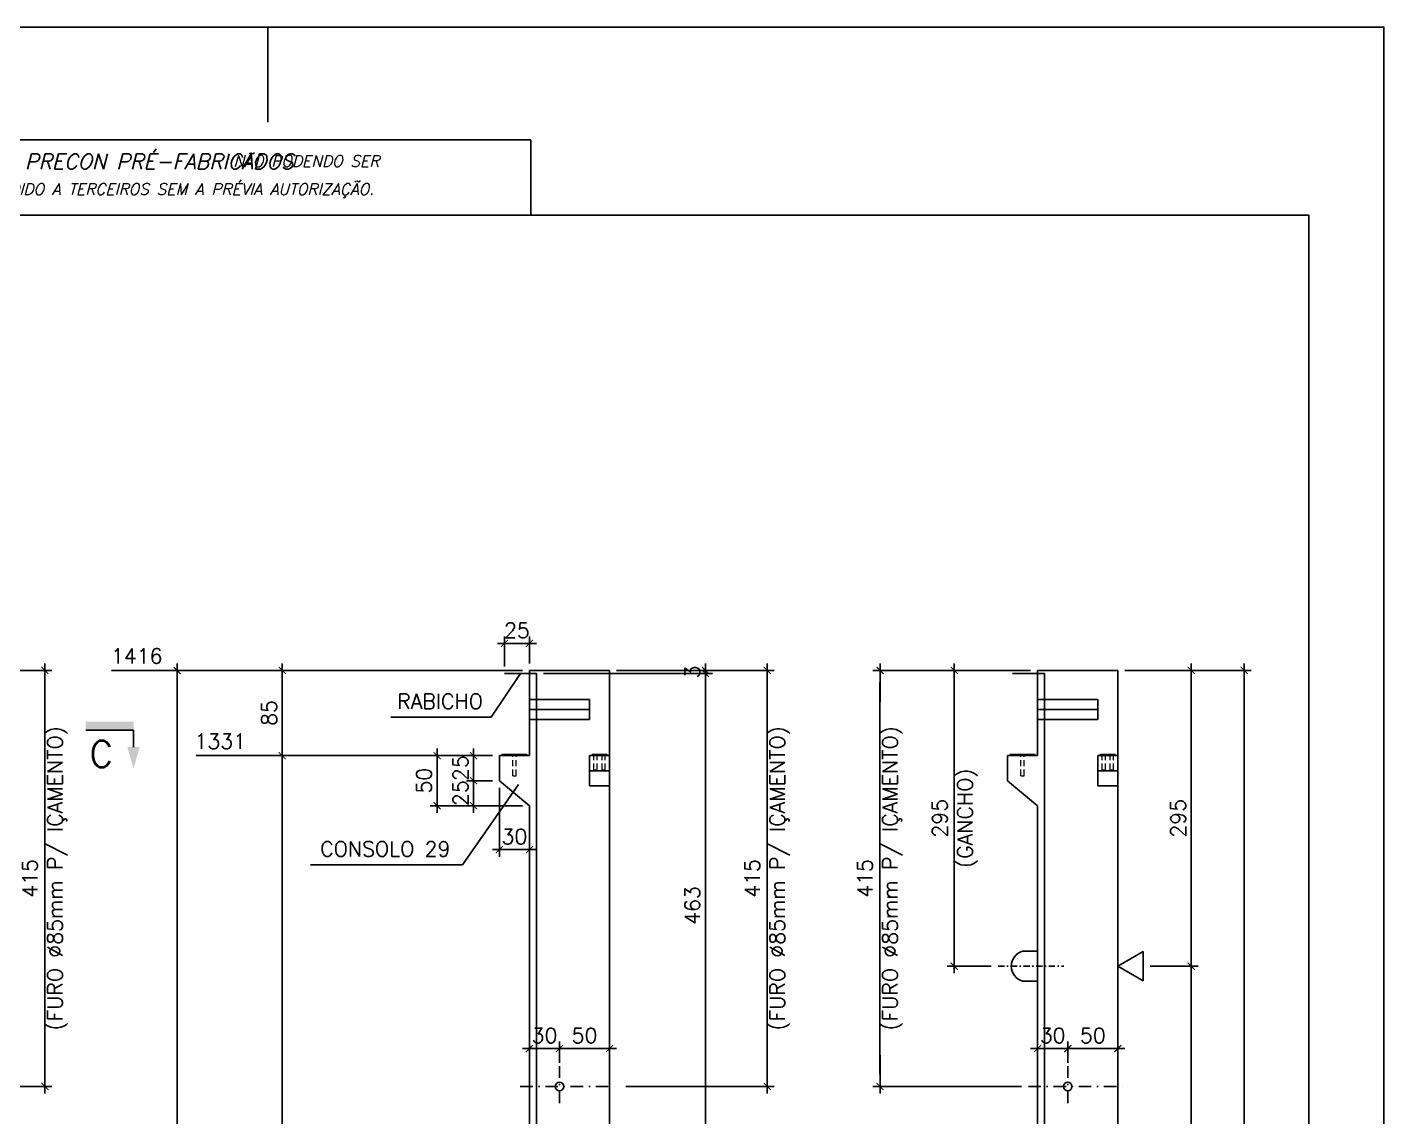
# Model space of a CAD drawing. Header units: centimetres. Extents: x 1658 to 19651, y 8294 to 11444.
# Drawn here: x 2532 to 3886, y 10357 to 11444 of the extents above; entities that cross this region are included whole.
import ezdxf

# ---------------------------------------------------------------- set-up
doc = ezdxf.new("R2010")
doc.units = ezdxf.units.CM
doc.header["$LTSCALE"] = 50
doc.header["$MEASUREMENT"] = 0
doc.header["$PDMODE"] = 67
for name, pattern in [('DASHDOT', [1, 0.5, -0.25, 0, -0.25]), ('DASHED', [0.75, 0.5, -0.25]), ('HIDDEN', [0.375, 0.25, -0.125])]:
    doc.linetypes.add(name, pattern=pattern)
doc.layers.add('10 TRACEJADO', color=1, linetype='DASHED', lineweight=13)
for name, color, linetype in [('COTAS-PRECON', 1, 'Continuous'), ('FORMATO-PRECON', 2, 'Continuous'), ('HACHURAS-PRECON', 1, 'Continuous'), ('IND- CORTE-PRECON', 4, 'Continuous'), ('LINHA CENTRO-PRECON', 1, 'DASHDOT'), ('LINHA-01-PRECON', 1, 'Continuous'), ('LINHA-02-PRECON', 2, 'Continuous'), ('LINHA-03-PRECON', 3, 'Continuous'), ('LINHA-04-PRECON', 4, 'Continuous'), ('TEXTO-35-PRECON', 5, 'Continuous')]:
    doc.layers.add(name, color=color, linetype=linetype)
doc.styles.add('ROMANS', font='ROMANS.SHX', dxfattribs={"oblique": 15, "height": 3})
doc.styles.get("Standard").update_dxf_attribs({"font": 'romans.shx'})
doc.dimstyles.new('ESC75-75', dxfattribs={"dimscale": 0, "dimtxt": 15, "dimasz": 7, "dimexe": 7, "dimexo": 7, "dimgap": 5.5, "dimtad": 1, "dimdec": 1, "dimdsep": 46, "dimtxsty": 'Standard', "dimblk": 'ARCHTICK', "dimcen": 0.1, "dimdle": 7, "dimclrd": 256, "dimclre": 256, "dimclrt": 2, "dimadec": 0, "dimazin": 0, "dimtfac": 1, "dimtdec": 1, "dimtix": 1, "dimtmove": 2, "dimatfit": 3, "dimfxl": 1, "dimarcsym": 0})

# ---------------------------------------------------------------- blocks, each defined once
blk = doc.blocks.new('A$C2E607E54')
at = {"layer": 'FORMATO-PRECON', "color": 6}
blk.add_line((1835, 4050), (685, 4050), dxfattribs=at)
at = {"layer": 'FORMATO-PRECON'}
for points in [[(0, 4200), (2970, 4200), (2970, 0), (0, 0)], [(685, 3950), (1835, 3950), (1835, 4050), (685, 4050)]]:
    blk.add_lwpolyline(points, close=True, dxfattribs=at)
blk.add_lwpolyline([(1485, 4200), (1485, 4073.6)], dxfattribs=at)
at = {"layer": 'FORMATO-PRECON', "color": 6}
blk.add_lwpolyline([(100, 3950), (2870, 3950), (2870, 100), (100, 100)], close=True, dxfattribs=at)
at = {"layer": 'FORMATO-PRECON', "style": 'ROMANS', "oblique": 15}
for s, p in [('ESTE DESENHO É DE PROPRIEDADE DA                            NÃO PODENDO SER', (700.8, 4014.4)), ('COPIADO PARCIAL OU TOTALMENTE, NEM CEDIDO A TERCEIROS SEM A PRÉVIA AUTORIZAÇÃO.', (700.8, 3977))]:
    blk.add_text(s, height=15, dxfattribs=at).set_placement(p)
at = {"layer": 'FORMATO-PRECON', "color": 3, "style": 'ROMANS', "oblique": 15}
blk.add_text('PRECON PRÉ-FABRICADOS', height=20, dxfattribs=at).set_placement((1162, 4011.3))
blk = doc.blocks.new('_ArchTick')
at = {"color": 0, "linetype": 'ByBlock', "const_width": 0.15}
blk.add_lwpolyline([(-0.5, -0.5), (0.5, 0.5)], dxfattribs=at)
blk = doc.blocks.new('*D99')
at = {"layer": 'COTAS-PRECON', "lineweight": -2, "transparency": 16777216}
for p, q in [((2786.6, 10809.3), (2786.6, 10710.3)), ((3026.3, 10802.3), (2779.6, 10802.3)), ((2996.3, 10717.3), (2779.6, 10717.3))]:
    blk.add_line(p, q, dxfattribs=at)
at = {"layer": 'Defpoints', "color": 0, "transparency": 16777216}
for p in [(3033.3, 10802.3), (2786.6, 10717.3), (3003.3, 10717.3)]:
    blk.add_point(p, dxfattribs=at)
at = {"layer": 'COTAS-PRECON', "lineweight": -2, "transparency": 16777216, "xscale": 7, "yscale": 7, "zscale": 7}
for p, rotation in [((2786.6, 10802.3), 90), ((2786.6, 10717.3), 270)]:
    blk.add_blockref('_ArchTick', p, dxfattribs=dict(at, rotation=rotation))
at = {"layer": 'COTAS-PRECON', "color": 2, "transparency": 16777216, "insert": (2773.6, 10759.8), "char_height": 15, "attachment_point": 5, "rotation": 90}
blk.add_mtext('85', dxfattribs=at)
blk = doc.blocks.new('*D100')
at = {"layer": 'COTAS-PRECON', "lineweight": -2, "transparency": 16777216}
for p, q in [((2786.6, 10724.3), (2786.6, 9379.3)), ((2996.3, 10717.3), (2779.6, 10717.3)), ((3026.3, 9386.3), (2779.6, 9386.3))]:
    blk.add_line(p, q, dxfattribs=at)
at = {"layer": 'Defpoints', "color": 0, "transparency": 16777216}
for p in [(3003.3, 10717.3), (2786.6, 9386.3), (3033.3, 9386.3)]:
    blk.add_point(p, dxfattribs=at)
at = {"layer": 'COTAS-PRECON', "lineweight": -2, "transparency": 16777216, "xscale": 7, "yscale": 7, "zscale": 7}
for p, rotation in [((2786.6, 10717.3), 90), ((2786.6, 9386.3), 270)]:
    blk.add_blockref('_ArchTick', p, dxfattribs=dict(at, rotation=rotation))
at = {"layer": 'COTAS-PRECON', "color": 2, "transparency": 16777216, "insert": (2773.6, 10051.8), "char_height": 15, "attachment_point": 5, "rotation": 90}
blk.add_mtext('1331', dxfattribs=at)
blk = doc.blocks.new('*D101')
at = {"layer": 'COTAS-PRECON', "lineweight": -2, "transparency": 16777216}
for p, q in [((3208.9, 10802.3), (3208.9, 10809.3)), ((3047.3, 10799.3), (3215.9, 10799.3)), ((3120.3, 10802.3), (3215.9, 10802.3)), ((3208.9, 10802.3), (3208.9, 10799.3)), ((3208.9, 10799.3), (3208.9, 10792.3))]:
    blk.add_line(p, q, dxfattribs=at)
at = {"layer": 'Defpoints', "color": 0, "transparency": 16777216}
for p in [(3040.3, 10799.3), (3113.3, 10802.3), (3208.9, 10799.3)]:
    blk.add_point(p, dxfattribs=at)
at = {"layer": 'COTAS-PRECON', "lineweight": -2, "transparency": 16777216, "xscale": 7, "yscale": 7, "zscale": 7}
for p, rotation in [((3208.9, 10802.3), 270), ((3208.9, 10799.3), 90)]:
    blk.add_blockref('_ArchTick', p, dxfattribs=dict(at, rotation=rotation))
at = {"layer": 'COTAS-PRECON', "color": 2, "transparency": 16777216, "insert": (3195.9, 10800.8), "char_height": 15, "attachment_point": 5, "rotation": 90}
blk.add_mtext('3', dxfattribs=at)
blk = doc.blocks.new('*D102')
at = {"layer": 'COTAS-PRECON', "lineweight": -2, "transparency": 16777216}
for p, q in [((3208.9, 10806.3), (3208.9, 10329.3)), ((3047.3, 10799.3), (3215.9, 10799.3)), ((3047.3, 10336.3), (3215.9, 10336.3))]:
    blk.add_line(p, q, dxfattribs=at)
at = {"layer": 'Defpoints', "color": 0, "transparency": 16777216}
for p in [(3040.3, 10799.3), (3040.3, 10336.3), (3208.9, 10336.3)]:
    blk.add_point(p, dxfattribs=at)
at = {"layer": 'COTAS-PRECON', "lineweight": -2, "transparency": 16777216, "xscale": 7, "yscale": 7, "zscale": 7}
for p, rotation in [((3208.9, 10799.3), 90), ((3208.9, 10336.3), 270)]:
    blk.add_blockref('_ArchTick', p, dxfattribs=dict(at, rotation=rotation))
at = {"layer": 'COTAS-PRECON', "color": 2, "transparency": 16777216, "insert": (3195.9, 10567.8), "char_height": 15, "attachment_point": 5, "rotation": 90}
blk.add_mtext('463', dxfattribs=at)
blk = doc.blocks.new('*D106')
at = {"layer": 'COTAS-PRECON', "lineweight": -2, "transparency": 16777216}
for p, q in [((2977.5, 10717.3), (2977.5, 10724.3)), ((2996.3, 10717.3), (2970.5, 10717.3)), ((2977.5, 10717.3), (2977.5, 10692.3)), ((2996.3, 10692.3), (2970.5, 10692.3)), ((2977.5, 10692.3), (2977.5, 10685.3))]:
    blk.add_line(p, q, dxfattribs=at)
at = {"layer": 'Defpoints', "color": 0, "transparency": 16777216}
for p in [(3003.3, 10717.3), (2977.5, 10692.3), (3003.3, 10692.3)]:
    blk.add_point(p, dxfattribs=at)
at = {"layer": 'COTAS-PRECON', "lineweight": -2, "transparency": 16777216, "xscale": 7, "yscale": 7, "zscale": 7}
for p, rotation in [((2977.5, 10717.3), 270), ((2977.5, 10692.3), 90)]:
    blk.add_blockref('_ArchTick', p, dxfattribs=dict(at, rotation=rotation))
at = {"layer": 'COTAS-PRECON', "color": 2, "transparency": 16777216, "insert": (2964.5, 10704.8), "char_height": 15, "attachment_point": 5, "rotation": 90}
blk.add_mtext('25', dxfattribs=at)
blk = doc.blocks.new('*D107')
at = {"layer": 'COTAS-PRECON', "lineweight": -2, "transparency": 16777216}
for p, q in [((2977.5, 10692.3), (2977.5, 10699.3)), ((2996.3, 10692.3), (2970.5, 10692.3)), ((2977.5, 10692.3), (2977.5, 10667.3)), ((3026.3, 10667.3), (2970.5, 10667.3)), ((2977.5, 10667.3), (2977.5, 10660.3))]:
    blk.add_line(p, q, dxfattribs=at)
at = {"layer": 'Defpoints', "color": 0, "transparency": 16777216}
for p in [(3003.3, 10692.3), (2977.5, 10667.3), (3033.3, 10667.3)]:
    blk.add_point(p, dxfattribs=at)
at = {"layer": 'COTAS-PRECON', "lineweight": -2, "transparency": 16777216, "xscale": 7, "yscale": 7, "zscale": 7}
for p, rotation in [((2977.5, 10692.3), 270), ((2977.5, 10667.3), 90)]:
    blk.add_blockref('_ArchTick', p, dxfattribs=dict(at, rotation=rotation))
at = {"layer": 'COTAS-PRECON', "color": 2, "transparency": 16777216, "insert": (2964.5, 10679.8), "char_height": 15, "attachment_point": 5, "rotation": 90}
blk.add_mtext('25', dxfattribs=at)
blk = doc.blocks.new('*D108')
at = {"layer": 'COTAS-PRECON', "lineweight": -2, "transparency": 16777216}
for p, q in [((2941.2, 10724.3), (2941.2, 10660.3)), ((2996.3, 10717.3), (2934.2, 10717.3)), ((3026.3, 10667.3), (2934.2, 10667.3))]:
    blk.add_line(p, q, dxfattribs=at)
at = {"layer": 'Defpoints', "color": 0, "transparency": 16777216}
for p in [(3003.3, 10717.3), (2941.2, 10667.3), (3033.3, 10667.3)]:
    blk.add_point(p, dxfattribs=at)
at = {"layer": 'COTAS-PRECON', "lineweight": -2, "transparency": 16777216, "xscale": 7, "yscale": 7, "zscale": 7}
for p, rotation in [((2941.2, 10717.3), 90), ((2941.2, 10667.3), 270)]:
    blk.add_blockref('_ArchTick', p, dxfattribs=dict(at, rotation=rotation))
at = {"layer": 'COTAS-PRECON', "color": 2, "transparency": 16777216, "insert": (2928.2, 10692.3), "char_height": 15, "attachment_point": 5, "rotation": 90}
blk.add_mtext('50', dxfattribs=at)
blk = doc.blocks.new('*D109')
at = {"layer": 'COTAS-PRECON', "lineweight": -2, "transparency": 16777216}
for p, q in [((3003.3, 10685.3), (3003.3, 10616.5)), ((3003.3, 10623.5), (2996.3, 10623.5)), ((3003.3, 10623.5), (3033.3, 10623.5)), ((3033.3, 10623.5), (3040.3, 10623.5))]:
    blk.add_line(p, q, dxfattribs=at)
at = {"layer": 'Defpoints', "color": 0, "transparency": 16777216}
for p in [(3003.3, 10692.3), (3033.3, 10623.5), (3033.3, 10623.5)]:
    blk.add_point(p, dxfattribs=at)
at = {"layer": 'COTAS-PRECON', "lineweight": -2, "transparency": 16777216, "xscale": 7, "yscale": 7, "zscale": 7}
blk.add_blockref('_ArchTick', (3003.3, 10623.5), dxfattribs=at)
at = {"layer": 'COTAS-PRECON', "lineweight": -2, "transparency": 16777216, "xscale": 7, "yscale": 7, "zscale": 7, "rotation": 180}
blk.add_blockref('_ArchTick', (3033.3, 10623.5), dxfattribs=at)
at = {"layer": 'COTAS-PRECON', "color": 2, "transparency": 16777216, "insert": (3018.3, 10636.5), "char_height": 15, "attachment_point": 5}
blk.add_mtext('30', dxfattribs=at)
blk = doc.blocks.new('*D110')
at = {"layer": 'COTAS-PRECON', "lineweight": -2, "transparency": 16777216}
blk.add_line((2779.6, 10717.3), (2700.6, 10717.3), dxfattribs=at)
at = {"layer": 'Defpoints', "color": 0, "transparency": 16777216}
for p in [(2700.6, 10717.3), (2786.6, 10717.3), (3073.3, 9386.3)]:
    blk.add_point(p, dxfattribs=at)
at = {"layer": 'COTAS-PRECON', "color": 2, "transparency": 16777216, "insert": (2724.8, 10731.6), "char_height": 15, "attachment_point": 5}
blk.add_mtext('1331', dxfattribs=at)
blk = doc.blocks.new('*D114')
at = {"layer": 'COTAS-PRECON', "lineweight": -2, "transparency": 16777216}
for p, q in [((3008.3, 10806.3), (3008.3, 10836.2)), ((3033.3, 10809.3), (3033.3, 10836.2)), ((3008.3, 10829.2), (3001.3, 10829.2)), ((3008.3, 10829.2), (3033.3, 10829.2)), ((3033.3, 10829.2), (3040.3, 10829.2))]:
    blk.add_line(p, q, dxfattribs=at)
at = {"layer": 'Defpoints', "color": 0, "transparency": 16777216}
for p in [(3033.3, 10829.2), (3008.3, 10799.3), (3033.3, 10802.3)]:
    blk.add_point(p, dxfattribs=at)
at = {"layer": 'COTAS-PRECON', "lineweight": -2, "transparency": 16777216, "xscale": 7, "yscale": 7, "zscale": 7}
blk.add_blockref('_ArchTick', (3008.3, 10829.2), dxfattribs=at)
at = {"layer": 'COTAS-PRECON', "lineweight": -2, "transparency": 16777216, "xscale": 7, "yscale": 7, "zscale": 7, "rotation": 180}
blk.add_blockref('_ArchTick', (3033.3, 10829.2), dxfattribs=at)
at = {"layer": 'COTAS-PRECON', "color": 2, "transparency": 16777216, "insert": (3020.8, 10842.2), "char_height": 15, "attachment_point": 5}
blk.add_mtext('25', dxfattribs=at)
blk = doc.blocks.new('*D115')
at = {"layer": 'COTAS-PRECON', "lineweight": -2, "transparency": 16777216}
for p, q in [((2681.7, 10809.3), (2681.7, 9379.3)), ((3026.3, 10802.3), (2674.7, 10802.3)), ((3026.3, 9386.3), (2674.7, 9386.3))]:
    blk.add_line(p, q, dxfattribs=at)
at = {"layer": 'Defpoints', "color": 0, "transparency": 16777216}
for p in [(3033.3, 10802.3), (2681.7, 9386.3), (3033.3, 9386.3)]:
    blk.add_point(p, dxfattribs=at)
at = {"layer": 'COTAS-PRECON', "lineweight": -2, "transparency": 16777216, "xscale": 7, "yscale": 7, "zscale": 7}
for p, rotation in [((2681.7, 10802.3), 90), ((2681.7, 9386.3), 270)]:
    blk.add_blockref('_ArchTick', p, dxfattribs=dict(at, rotation=rotation))
at = {"layer": 'COTAS-PRECON', "color": 2, "transparency": 16777216, "insert": (2668.7, 10094.3), "char_height": 15, "attachment_point": 5, "rotation": 90}
blk.add_mtext('1416', dxfattribs=at)
blk = doc.blocks.new('*D116')
at = {"layer": 'COTAS-PRECON', "lineweight": -2, "transparency": 16777216}
blk.add_line((2674.7, 10802.3), (2616.3, 10802.3), dxfattribs=at)
at = {"layer": 'Defpoints', "color": 0, "transparency": 16777216}
for p in [(2616.3, 10802.3), (2681.7, 10802.3), (3073.3, 9386.3)]:
    blk.add_point(p, dxfattribs=at)
at = {"layer": 'COTAS-PRECON', "color": 2, "transparency": 16777216, "insert": (2641.5, 10816.6), "char_height": 15, "attachment_point": 5}
blk.add_mtext('1416', dxfattribs=at)
blk = doc.blocks.new('IND-CORTE-')
at = {"layer": 'IND- CORTE-PRECON', "color": 1}
for p, q in [((-11.2, 63.5), (-33.6, 63.5)), ((-11.2, 0), (-11.2, 63.5))]:
    blk.add_line(p, q, dxfattribs=at)
for points in [[(-33.6, 71.5), (-62.5, 63.5), (-33.6, 55.4)], [(0, 0), (-11.2, 0), (0, 63.5), (-11.2, 63.5)]]:
    blk.add_solid(points, dxfattribs=at)
at = {"layer": 'IND- CORTE-PRECON', "linetype": 'Continuous', "style": 'ROMANS', "flags": 8}
blk.add_attdef('B', (-57.7, 9.1), '', height=35, dxfattribs=at)
blk = doc.blocks.new('*D119')
at = {"layer": 'COTAS-PRECON', "lineweight": -2, "transparency": 16777216}
for p, q in [((3457.1, 10809.3), (3457.1, 10712.4)), ((3533.4, 10802.3), (3450.1, 10802.3)), ((3457.1, 10500.3), (3457.1, 10597.1)), ((3494, 10507.3), (3450.1, 10507.3))]:
    blk.add_line(p, q, dxfattribs=at)
at = {"layer": 'Defpoints', "color": 0, "transparency": 16777216}
for p in [(3540.4, 10802.3), (3457.1, 10507.3), (3501, 10507.3)]:
    blk.add_point(p, dxfattribs=at)
at = {"layer": 'COTAS-PRECON', "lineweight": -2, "transparency": 16777216, "xscale": 7, "yscale": 7, "zscale": 7}
for p, rotation in [((3457.1, 10802.3), 90), ((3457.1, 10507.3), 270)]:
    blk.add_blockref('_ArchTick', p, dxfattribs=dict(at, rotation=rotation))
at = {"layer": 'COTAS-PRECON', "color": 2, "transparency": 16777216, "insert": (3457.8, 10654.8), "char_height": 15, "attachment_point": 5, "rotation": 90}
blk.add_mtext('295\\P(GANCHO)', dxfattribs=at)
blk = doc.blocks.new('*D120')
at = {"layer": 'COTAS-PRECON', "lineweight": -2, "transparency": 16777216}
for p, q in [((3652.7, 10507.3), (3700.6, 10507.3)), ((3693.6, 10514.3), (3693.6, 9674.3)), ((3652.7, 9681.3), (3700.6, 9681.3))]:
    blk.add_line(p, q, dxfattribs=at)
at = {"layer": 'Defpoints', "color": 0, "transparency": 16777216}
for p in [(3645.7, 10507.3), (3645.7, 9681.3), (3693.6, 9681.3)]:
    blk.add_point(p, dxfattribs=at)
at = {"layer": 'COTAS-PRECON', "lineweight": -2, "transparency": 16777216, "xscale": 7, "yscale": 7, "zscale": 7}
for p, rotation in [((3693.6, 10507.3), 90), ((3693.6, 9681.3), 270)]:
    blk.add_blockref('_ArchTick', p, dxfattribs=dict(at, rotation=rotation))
at = {"layer": 'COTAS-PRECON', "color": 2, "transparency": 16777216, "insert": (3680.6, 10094.3), "char_height": 15, "attachment_point": 5, "rotation": 90}
blk.add_mtext('826', dxfattribs=at)
blk = doc.blocks.new('*D121')
at = {"layer": 'COTAS-PRECON', "lineweight": -2, "transparency": 16777216}
for p, q in [((3693.6, 10809.3), (3693.6, 10500.3)), ((3627.4, 10802.3), (3700.6, 10802.3)), ((3652.7, 10507.3), (3700.6, 10507.3))]:
    blk.add_line(p, q, dxfattribs=at)
at = {"layer": 'Defpoints', "color": 0, "transparency": 16777216}
for p in [(3620.4, 10802.3, 0), (3645.7, 10507.3), (3693.6, 10507.3)]:
    blk.add_point(p, dxfattribs=at)
at = {"layer": 'COTAS-PRECON', "lineweight": -2, "transparency": 16777216, "xscale": 7, "yscale": 7, "zscale": 7}
for p, rotation in [((3693.6, 10802.3), 90), ((3693.6, 10507.3), 270)]:
    blk.add_blockref('_ArchTick', p, dxfattribs=dict(at, rotation=rotation))
at = {"layer": 'COTAS-PRECON', "color": 2, "transparency": 16777216, "insert": (3680.6, 10654.8), "char_height": 15, "attachment_point": 5, "rotation": 90}
blk.add_mtext('295', dxfattribs=at)
blk = doc.blocks.new('*D122')
at = {"layer": 'COTAS-PRECON', "lineweight": -2, "transparency": 16777216}
for p, q in [((3746.5, 10809.3), (3746.5, 9379.3)), ((3627.4, 10802.3), (3753.5, 10802.3)), ((3627.4, 9386.3), (3753.5, 9386.3))]:
    blk.add_line(p, q, dxfattribs=at)
at = {"layer": 'Defpoints', "color": 0, "transparency": 16777216}
for p in [(3620.4, 10802.3), (3620.4, 9386.3), (3746.5, 9386.3)]:
    blk.add_point(p, dxfattribs=at)
at = {"layer": 'COTAS-PRECON', "lineweight": -2, "transparency": 16777216, "xscale": 7, "yscale": 7, "zscale": 7}
for p, rotation in [((3746.5, 10802.3), 90), ((3746.5, 9386.3), 270)]:
    blk.add_blockref('_ArchTick', p, dxfattribs=dict(at, rotation=rotation))
at = {"layer": 'COTAS-PRECON', "color": 2, "transparency": 16777216, "insert": (3733.5, 10094.3), "char_height": 15, "attachment_point": 5, "rotation": 90}
blk.add_mtext('PONTOS DE APOIO E ESTOCAGEM', dxfattribs=at)
blk = doc.blocks.new('*D123')
at = {"layer": 'Defpoints', "color": 0, "transparency": 16777216}
for p in [(3540.4, 10802.3), (3383.1, 10387.3), (3531.2, 10387.3)]:
    blk.add_point(p, dxfattribs=at)
at = {"layer": 'LINHA-01-PRECON', "lineweight": -2, "transparency": 16777216}
for p, q in [((3383.1, 10809.3), (3383.1, 10771)), ((3533.4, 10802.3), (3376.1, 10802.3)), ((3383.1, 10380.3), (3383.1, 10418.6)), ((3524.2, 10387.3), (3376.1, 10387.3))]:
    blk.add_line(p, q, dxfattribs=at)
at = {"layer": 'LINHA-01-PRECON', "lineweight": -2, "transparency": 16777216, "xscale": 7, "yscale": 7, "zscale": 7}
for p, rotation in [((3383.1, 10802.3), 90), ((3383.1, 10387.3), 270)]:
    blk.add_blockref('_ArchTick', p, dxfattribs=dict(at, rotation=rotation))
at = {"layer": 'LINHA-01-PRECON', "color": 2, "transparency": 16777216, "insert": (3383.1, 10594.8), "char_height": 15, "attachment_point": 5, "rotation": 90}
blk.add_mtext('415\\P(FURO %%C85mm P/ IÇAMENTO)', dxfattribs=at)
blk = doc.blocks.new('*D124')
at = {"layer": 'Defpoints', "color": 0, "transparency": 16777216}
for p in [(3540.4, 10425.1), (3540.4, 10425.1), (3570.4, 10403.9)]:
    blk.add_point(p, dxfattribs=at)
at = {"layer": 'LINHA-01-PRECON', "lineweight": -2, "transparency": 16777216}
for p, q in [((3540.4, 10425.1), (3533.4, 10425.1)), ((3570.4, 10425.1), (3540.4, 10425.1)), ((3570.4, 10410.9), (3570.4, 10432.1)), ((3570.4, 10425.1), (3577.4, 10425.1))]:
    blk.add_line(p, q, dxfattribs=at)
at = {"layer": 'LINHA-01-PRECON', "lineweight": -2, "transparency": 16777216, "xscale": 7, "yscale": 7, "zscale": 7}
blk.add_blockref('_ArchTick', (3540.4, 10425.1), dxfattribs=at)
at = {"layer": 'LINHA-01-PRECON', "lineweight": -2, "transparency": 16777216, "xscale": 7, "yscale": 7, "zscale": 7, "rotation": 180}
blk.add_blockref('_ArchTick', (3570.4, 10425.1), dxfattribs=at)
at = {"layer": 'LINHA-01-PRECON', "color": 2, "transparency": 16777216, "insert": (3555.4, 10438.1), "char_height": 15, "attachment_point": 5}
blk.add_mtext('30', dxfattribs=at)
blk = doc.blocks.new('*D125')
at = {"layer": 'Defpoints', "color": 0, "transparency": 16777216}
for p in [(3620.4, 10425.1), (3620.4, 10425.1), (3570.4, 10403.9)]:
    blk.add_point(p, dxfattribs=at)
at = {"layer": 'LINHA-01-PRECON', "lineweight": -2, "transparency": 16777216}
for p, q in [((3563.4, 10425.1), (3627.4, 10425.1)), ((3570.4, 10410.9), (3570.4, 10432.1))]:
    blk.add_line(p, q, dxfattribs=at)
at = {"layer": 'LINHA-01-PRECON', "lineweight": -2, "transparency": 16777216, "xscale": 7, "yscale": 7, "zscale": 7, "rotation": 180}
blk.add_blockref('_ArchTick', (3570.4, 10425.1), dxfattribs=at)
at = {"layer": 'LINHA-01-PRECON', "lineweight": -2, "transparency": 16777216, "xscale": 7, "yscale": 7, "zscale": 7}
blk.add_blockref('_ArchTick', (3620.4, 10425.1), dxfattribs=at)
at = {"layer": 'LINHA-01-PRECON', "color": 2, "transparency": 16777216, "insert": (3595.4, 10438.1), "char_height": 15, "attachment_point": 5}
blk.add_mtext('50', dxfattribs=at)
blk = doc.blocks.new('*D427')
at = {"layer": 'Defpoints', "color": 0, "transparency": 16777216}
for p in [(3113.3, 10802.3), (3122.5, 10387.3), (3270.6, 10387.3)]:
    blk.add_point(p, dxfattribs=at)
at = {"layer": 'LINHA-01-PRECON', "lineweight": -2, "transparency": 16777216}
for p, q in [((3270.6, 10809.3), (3270.6, 10771)), ((3120.3, 10802.3), (3277.6, 10802.3)), ((3270.6, 10380.3), (3270.6, 10418.6)), ((3129.5, 10387.3), (3277.6, 10387.3))]:
    blk.add_line(p, q, dxfattribs=at)
at = {"layer": 'LINHA-01-PRECON', "lineweight": -2, "transparency": 16777216, "xscale": 7, "yscale": 7, "zscale": 7}
for p, rotation in [((3270.6, 10802.3), 90), ((3270.6, 10387.3), 270)]:
    blk.add_blockref('_ArchTick', p, dxfattribs=dict(at, rotation=rotation))
at = {"layer": 'LINHA-01-PRECON', "color": 2, "transparency": 16777216, "insert": (3270.6, 10594.8), "char_height": 15, "attachment_point": 5, "rotation": 90}
blk.add_mtext('415\\P(FURO %%C85mm P/ IÇAMENTO)', dxfattribs=at)
blk = doc.blocks.new('*D428')
at = {"layer": 'Defpoints', "color": 0, "transparency": 16777216}
for p in [(3033.3, 10425.1), (3033.3, 10425.1), (3063.3, 10403.9)]:
    blk.add_point(p, dxfattribs=at)
at = {"layer": 'LINHA-01-PRECON', "lineweight": -2, "transparency": 16777216}
for p, q in [((3033.3, 10425.1), (3026.3, 10425.1)), ((3063.3, 10425.1), (3033.3, 10425.1)), ((3063.3, 10410.9), (3063.3, 10432.1)), ((3063.3, 10425.1), (3070.3, 10425.1))]:
    blk.add_line(p, q, dxfattribs=at)
at = {"layer": 'LINHA-01-PRECON', "lineweight": -2, "transparency": 16777216, "xscale": 7, "yscale": 7, "zscale": 7}
blk.add_blockref('_ArchTick', (3033.3, 10425.1), dxfattribs=at)
at = {"layer": 'LINHA-01-PRECON', "lineweight": -2, "transparency": 16777216, "xscale": 7, "yscale": 7, "zscale": 7, "rotation": 180}
blk.add_blockref('_ArchTick', (3063.3, 10425.1), dxfattribs=at)
at = {"layer": 'LINHA-01-PRECON', "color": 2, "transparency": 16777216, "insert": (3048.3, 10438.1), "char_height": 15, "attachment_point": 5}
blk.add_mtext('30', dxfattribs=at)
blk = doc.blocks.new('*D429')
at = {"layer": 'Defpoints', "color": 0, "transparency": 16777216}
for p in [(3113.3, 10425.1), (3113.3, 10425.1), (3063.3, 10403.9)]:
    blk.add_point(p, dxfattribs=at)
at = {"layer": 'LINHA-01-PRECON', "lineweight": -2, "transparency": 16777216}
for p, q in [((3056.3, 10425.1), (3120.3, 10425.1)), ((3063.3, 10410.9), (3063.3, 10432.1))]:
    blk.add_line(p, q, dxfattribs=at)
at = {"layer": 'LINHA-01-PRECON', "lineweight": -2, "transparency": 16777216, "xscale": 7, "yscale": 7, "zscale": 7, "rotation": 180}
blk.add_blockref('_ArchTick', (3063.3, 10425.1), dxfattribs=at)
at = {"layer": 'LINHA-01-PRECON', "lineweight": -2, "transparency": 16777216, "xscale": 7, "yscale": 7, "zscale": 7}
blk.add_blockref('_ArchTick', (3113.3, 10425.1), dxfattribs=at)
at = {"layer": 'LINHA-01-PRECON', "color": 2, "transparency": 16777216, "insert": (3088.3, 10438.1), "char_height": 15, "attachment_point": 5}
blk.add_mtext('50', dxfattribs=at)
blk = doc.blocks.new('*D430')
at = {"layer": 'Defpoints', "color": 0, "transparency": 16777216}
for p in [(2257.6, 10802.3), (2266.7, 10387.3), (2549.8, 10387.3)]:
    blk.add_point(p, dxfattribs=at)
at = {"layer": 'LINHA-01-PRECON', "lineweight": -2, "transparency": 16777216}
for p, q in [((2549.8, 10809.3), (2549.8, 10771)), ((2264.6, 10802.3), (2556.8, 10802.3)), ((2549.8, 10380.3), (2549.8, 10418.6)), ((2273.7, 10387.3), (2556.8, 10387.3))]:
    blk.add_line(p, q, dxfattribs=at)
at = {"layer": 'LINHA-01-PRECON', "lineweight": -2, "transparency": 16777216, "xscale": 7, "yscale": 7, "zscale": 7}
for p, rotation in [((2549.8, 10802.3), 90), ((2549.8, 10387.3), 270)]:
    blk.add_blockref('_ArchTick', p, dxfattribs=dict(at, rotation=rotation))
at = {"layer": 'LINHA-01-PRECON', "color": 2, "transparency": 16777216, "insert": (2549.8, 10594.8), "char_height": 15, "attachment_point": 5, "rotation": 90}
blk.add_mtext('415\\P(FURO %%C85mm P/ IÇAMENTO)', dxfattribs=at)

msp = doc.modelspace()

# ---------------------------------------------------------------- linework, layer by layer
at = {"layer": '10 TRACEJADO', "linetype": 'HIDDEN', "ltscale": 0.5, "extrusion": (0, 1, 0)}
for p, q in [((3016.71, 10717.28), (3016.71, 10718.28)), ((3016.71, 10697.28), (3016.71, 10717.28)), ((3019.91, 10717.28), (3019.91, 10718.28)), ((3019.91, 10697.28), (3019.91, 10717.28)), ((3097.71, 10717.28), (3097.71, 10718.28)), ((3097.71, 10703.28), (3097.71, 10717.28)), ((3100.91, 10717.28), (3100.91, 10718.28)), ((3100.91, 10703.28), (3100.91, 10717.28)), ((3105.71, 10717.28), (3105.71, 10718.28)), ((3105.71, 10703.28), (3105.71, 10717.28)), ((3108.91, 10717.28), (3108.91, 10718.28)), ((3108.91, 10703.28), (3108.91, 10717.28)), ((3523.76, 10717.28), (3523.76, 10718.28)), ((3523.76, 10697.28), (3523.76, 10717.28)), ((3526.96, 10717.28), (3526.96, 10718.28)), ((3526.96, 10697.28), (3526.96, 10717.28)), ((3604.76, 10717.28), (3604.76, 10718.28)), ((3604.76, 10703.28), (3604.76, 10717.28)), ((3607.96, 10717.28), (3607.96, 10718.28)), ((3607.96, 10703.28), (3607.96, 10717.28)), ((3612.76, 10717.28), (3612.76, 10718.28)), ((3612.76, 10703.28), (3612.76, 10717.28)), ((3615.96, 10717.28), (3615.96, 10718.28)), ((3615.96, 10703.28), (3615.96, 10717.28)), ((3016.71, 10697.28), (3018.31, 10697.28)), ((3018.31, 10697.28), (3019.91, 10697.28)), ((3097.71, 10703.28), (3099.31, 10703.28)), ((3099.31, 10703.28), (3100.91, 10703.28)), ((3105.71, 10703.28), (3107.31, 10703.28)), ((3107.31, 10703.28), (3108.91, 10703.28)), ((3523.76, 10697.28), (3525.36, 10697.28)), ((3525.36, 10697.28), (3526.96, 10697.28)), ((3604.76, 10703.28), (3606.36, 10703.28)), ((3606.36, 10703.28), (3607.96, 10703.28)), ((3612.76, 10703.28), (3614.36, 10703.28)), ((3614.36, 10703.28), (3615.96, 10703.28))]:
    msp.add_line(p, q, dxfattribs=at)
at = {"layer": 'LINHA CENTRO-PRECON', "ltscale": 0.25}
msp.add_line((3501.03, 10507.28), (3566.47, 10507.28), dxfattribs=at)
at = {"layer": 'LINHA-01-PRECON'}
for p, q in [((2549.77, 10790.14), (2549.77, 10399.43)), ((3270.58, 10790.14), (3270.58, 10399.43)), ((3383.08, 10790.14), (3383.08, 10399.43)), ((3457.08, 10773.36), (3457.08, 10586.21))]:
    msp.add_line(p, q, dxfattribs=at)
at = {"layer": 'LINHA-01-PRECON', "linetype": 'DASHDOT', "ltscale": 0.5}
for p, q in [((3063.31, 10370.66), (3063.31, 10407.42)), ((3570.36, 10370.66), (3570.36, 10407.42)), ((3024.15, 10387.28), (3122.94, 10387.28)), ((3531.2, 10387.28), (3629.99, 10387.28))]:
    msp.add_line(p, q, dxfattribs=at)
at = {"layer": 'LINHA-02-PRECON', "extrusion": (0, 1, 0)}
for p, q in [((3540.36, 10802.28), (3620.36, 10802.28)), ((3540.36, 10802.28), (3540.36, 10773.28)), ((3620.36, 10802.28), (3620.36, 10254.28)), ((3600.29, 10773.28), (3540.36, 10773.28)), ((3540.36, 10773.28), (3540.36, 10763.28)), ((3600.29, 10763.28), (3540.36, 10763.28)), ((3540.36, 10763.28), (3540.36, 10753.28)), ((3600.29, 10773.28), (3600.29, 10763.28)), ((3600.29, 10763.28), (3600.29, 10753.29)), ((3600.29, 10753.29), (3540.36, 10753.29)), ((3540.36, 10753.29), (3540.36, 10717.28)), ((3540.36, 10753.28), (3540.36, 10753.28)), ((3540.36, 10717.28), (3510.36, 10717.28)), ((3510.36, 10717.28), (3510.36, 10692.28)), ((3512.86, 10718.28), (3537.86, 10718.28)), ((3512.86, 10717.28), (3512.86, 10718.28)), ((3537.86, 10717.28), (3537.86, 10718.28)), ((3600.36, 10717.28), (3600.36, 10702.28)), ((3600.36, 10717.28), (3620.36, 10717.28)), ((3602.86, 10718.28), (3617.86, 10718.28)), ((3602.86, 10718.28), (3602.86, 10717.28)), ((3617.86, 10718.28), (3617.86, 10717.28)), ((3620.36, 10717.28), (3620.36, 10702.28)), ((3600.36, 10687.28), (3600.36, 10702.28)), ((3620.36, 10702.28), (3600.36, 10702.28)), ((3620.36, 10702.28), (3620.36, 10687.28)), ((3510.36, 10692.28), (3540.36, 10667.28)), ((3620.36, 10687.28), (3600.36, 10687.28)), ((3540.36, 10667.28), (3540.36, 9516.28))]:
    msp.add_line(p, q, dxfattribs=at)
at = {"layer": 'LINHA-02-PRECON'}
msp.add_circle((3570.36, 10387.28), 4.25, dxfattribs=at)
at = {"layer": 'LINHA-03-PRECON', "extrusion": (0, 1, 0)}
for p, q in [((3033.31, 10802.28), (3113.31, 10802.28)), ((3033.31, 10802.28), (3033.31, 10773.28)), ((3113.31, 10802.28), (3113.31, 10254.28)), ((3093.24, 10773.28), (3033.31, 10773.28)), ((3033.31, 10773.28), (3033.31, 10763.28)), ((3093.24, 10763.28), (3033.31, 10763.28)), ((3033.31, 10763.28), (3033.31, 10753.28)), ((3093.24, 10773.28), (3093.24, 10763.28)), ((3093.24, 10763.28), (3093.24, 10753.29)), ((3093.24, 10753.29), (3033.31, 10753.29)), ((3033.31, 10753.29), (3033.31, 10717.28)), ((3033.31, 10753.28), (3033.31, 10753.28)), ((3033.31, 10717.28), (3003.31, 10717.28)), ((3003.31, 10717.28), (3003.31, 10692.28)), ((3005.81, 10718.28), (3030.81, 10718.28)), ((3005.81, 10717.28), (3005.81, 10718.28)), ((3030.81, 10717.28), (3030.81, 10718.28)), ((3093.31, 10717.28), (3093.31, 10702.28)), ((3093.31, 10717.28), (3113.31, 10717.28)), ((3095.81, 10718.28), (3110.81, 10718.28)), ((3095.81, 10718.28), (3095.81, 10717.28)), ((3110.81, 10718.28), (3110.81, 10717.28)), ((3113.31, 10717.28), (3113.31, 10702.28)), ((3093.31, 10687.28), (3093.31, 10702.28)), ((3113.31, 10702.28), (3093.31, 10702.28)), ((3113.31, 10702.28), (3113.31, 10687.28)), ((3003.31, 10692.28), (3033.31, 10667.28)), ((3113.31, 10687.28), (3093.31, 10687.28)), ((3033.31, 10667.28), (3033.31, 9516.28))]:
    msp.add_line(p, q, dxfattribs=at)
at = {"layer": 'LINHA-03-PRECON', "elevation": -0.02}
msp.add_lwpolyline([(3620.36, 10507.28), (3645.67, 10492.67), (3645.67, 10521.9)], close=True, dxfattribs=at)
at = {"layer": 'LINHA-03-PRECON'}
msp.add_circle((3063.31, 10387.28), 4.25, dxfattribs=at)
at = {"layer": 'LINHA-04-PRECON'}
for p, q in [((3008.31, 10799.28), (3040.31, 10799.28)), ((3040.31, 10799.28), (3040.31, 9536.28)), ((3515.36, 10799.28), (3547.36, 10799.28)), ((3547.36, 10799.28), (3547.36, 9536.28))]:
    msp.add_line(p, q, dxfattribs=at)
msp.add_lwpolyline([(3540.36, 10522.28), (3525.36, 10522.28, 0.7491786), (3525.36, 10492.28), (3540.36, 10492.28)], format="xyb", dxfattribs=at)

# ---------------------------------------------------------------- block references
at = {"layer": 'HACHURAS-PRECON', "xscale": 0.7499999999999996, "yscale": 0.7499999999999996, "zscale": 0.7499999999999996}
msp.add_blockref('A$C2E607E54', (1658.36, 8293.94), dxfattribs=at)
at = {"layer": 'TEXTO-35-PRECON', "linetype": 'ByBlock'}
ref = msp.add_blockref('IND-CORTE-', (2590.63, 10751.01), dxfattribs=dict(at, xscale=-0.75, yscale=0.75, zscale=0.75, rotation=270))
ref.add_attrib('B', 'C', (2594.3, 10705.85), dxfattribs={"layer": 'IND- CORTE-PRECON', "color": 5, "linetype": 'Continuous', "height": 26.25, "style": 'ROMANS', "flags": 8})

# ---------------------------------------------------------------- texts
at = {"layer": 'COTAS-PRECON', "color": 2, "char_height": 15, "attachment_point": 5}
for s, insert in [('\\A1;RABICHO', (2944.14, 10771.5, 0.02)), ('\\A1;CONSOLO 29', (2889.46, 10624.28, 0.02))]:
    msp.add_mtext(s, dxfattribs=dict(at, insert=insert))

# ---------------------------------------------------------------- dimensions: what is measured, and where the dimension line sits
at = {"layer": 'COTAS-PRECON'}
for base, p1, p2, picture, middle in [((3033.31, 10829.15), (3008.31, 10799.28), (3033.31, 10802.28), '*D114', (3020.81, 10842.15)), ((3033.31, 10623.53), (3003.31, 10692.28), (3033.31, 10623.53), '*D109', (3018.31, 10636.53))]:
    dim = msp.add_linear_dim(base=base, p1=p1, p2=p2, dimstyle='ESC75-75', override={"dimscale": 1}, dxfattribs=at)
    dim.commit()
    dim.dimension.update_dxf_attribs({"geometry": picture, "text_midpoint": middle})
for feature_location, offset, picture, middle in [((2681.67, 10802.28), (-65.39, 0), '*D116', (2641.52, 10816.57)), ((2786.57, 10717.28), (-85.93, 0), '*D110', (2724.82, 10731.57))]:
    dim = msp.add_ordinate_dim(feature_location=feature_location, offset=offset, dtype=0, origin=(3073.31, 9386.28), dimstyle='ESC75-75', override={"dimscale": 1}, dxfattribs=at)
    dim.commit()
    dim.dimension.update_dxf_attribs({"geometry": picture, "text_midpoint": middle})
for base, p1, p2, picture, middle in [((2681.67, 9386.28), (3033.31, 10802.28), (3033.31, 9386.28), '*D115', (2668.67, 10094.28)), ((2786.57, 10717.28), (3033.31, 10802.28), (3003.31, 10717.28), '*D99', (2773.57, 10759.78)), ((3208.92, 10799.28), (3113.31, 10802.28), (3040.31, 10799.28), '*D101', (3195.92, 10800.78)), ((3208.92, 10336.28), (3040.31, 10799.28), (3040.31, 10336.28), '*D102', (3195.92, 10567.78)), ((3693.65, 10507.28, -0.02), (3620.36, 10802.28), (3645.67, 10507.28, -0.02), '*D121', (3680.65, 10654.78, -0.02)), ((2786.57, 9386.28), (3003.31, 10717.28), (3033.31, 9386.28), '*D100', (2773.57, 10051.78)), ((2941.2, 10667.28), (3003.31, 10717.28), (3033.31, 10667.28), '*D108', (2928.2, 10692.28)), ((2977.48, 10692.28), (3003.31, 10717.28), (3003.31, 10692.28), '*D106', (2964.48, 10704.78)), ((2977.48, 10667.28), (3003.31, 10692.28), (3033.31, 10667.28), '*D107', (2964.48, 10679.78)), ((3693.65, 9681.28, -0.02), (3645.67, 10507.28, -0.02), (3645.67, 9681.28, -0.02), '*D120', (3680.65, 10094.28, -0.02))]:
    dim = msp.add_linear_dim(base=base, p1=p1, p2=p2, angle=90, dimstyle='ESC75-75', override={"dimscale": 1}, dxfattribs=at)
    dim.commit()
    dim.dimension.update_dxf_attribs({"geometry": picture, "text_midpoint": middle})
dim = msp.add_linear_dim(base=(3457.08, 10507.28), p1=(3540.36, 10802.28), p2=(3501.03, 10507.28), angle=90, text='<>\\P(GANCHO)', dimstyle='ESC75-75', override={"dimscale": 1}, dxfattribs=at)
dim.commit()
dim.dimension.update_dxf_attribs({"geometry": '*D119', "text_midpoint": (3457.77, 10654.78), "dimtype": 160})
dim = msp.add_linear_dim(base=(3746.51, 9386.28), p1=(3620.36, 10802.28), p2=(3620.36, 9386.28), angle=90, text='PONTOS DE APOIO E ESTOCAGEM', dimstyle='ESC75-75', override={"dimscale": 1}, dxfattribs=at)
dim.commit()
dim.dimension.update_dxf_attribs({"geometry": '*D122', "text_midpoint": (3733.51, 10094.28)})
at = {"layer": 'LINHA-01-PRECON'}
for base, p1, p2, picture, middle in [((2549.77, 10387.28), (2257.58, 10802.28), (2266.74, 10387.28), '*D430', (2549.77, 10594.78)), ((3270.58, 10387.28), (3113.31, 10802.28), (3122.46, 10387.28), '*D427', (3270.58, 10594.78)), ((3383.08, 10387.28), (3540.36, 10802.28), (3531.2, 10387.28), '*D123', (3383.08, 10594.78))]:
    dim = msp.add_linear_dim(base=base, p1=p1, p2=p2, angle=90, text='<>\\P(FURO %%C85mm P/ IÇAMENTO)', dimstyle='ESC75-75', override={"dimscale": 1}, dxfattribs=at)
    dim.commit()
    dim.dimension.update_dxf_attribs({"geometry": picture, "text_midpoint": middle, "dimtype": 160})
for base, p1, p2, picture, middle in [((3033.31, 10425.06), (3063.31, 10403.91), (3033.31, 10425.06), '*D428', (3048.31, 10438.06)), ((3540.36, 10425.06), (3570.36, 10403.91), (3540.36, 10425.06), '*D124', (3555.36, 10438.06))]:
    dim = msp.add_linear_dim(base=base, p1=p1, p2=p2, dimstyle='ESC75-75', override={"dimscale": 1}, dxfattribs=at)
    dim.commit()
    dim.dimension.update_dxf_attribs({"geometry": picture, "text_midpoint": middle})
for base, p1, p2, picture, middle in [((3113.31, 10425.06), (3063.31, 10403.91), (3113.31, 10425.06), '*D429', (3088.31, 10438.06)), ((3620.36, 10425.06), (3570.36, 10403.91), (3620.36, 10425.06), '*D125', (3595.36, 10438.06))]:
    dim = msp.add_linear_dim(base=base, p1=p1, p2=p2, angle=180, dimstyle='ESC75-75', override={"dimscale": 1}, dxfattribs=at)
    dim.commit()
    dim.dimension.update_dxf_attribs({"geometry": picture, "text_midpoint": middle})

# ---------------------------------------------------------------- leaders
at = {"layer": 'COTAS-PRECON'}
for points in [[(3024.31, 10799.28), (2995.07, 10755.52), (2894.87, 10755.52)], [(3022.5, 10688.55), (2966.66, 10608.3), (2814.71, 10608.3)]]:
    msp.add_leader(points, dimstyle='ESC75-75', override={"dimscale": 1}, dxfattribs=at)

doc.saveas('drawing.dxf')
